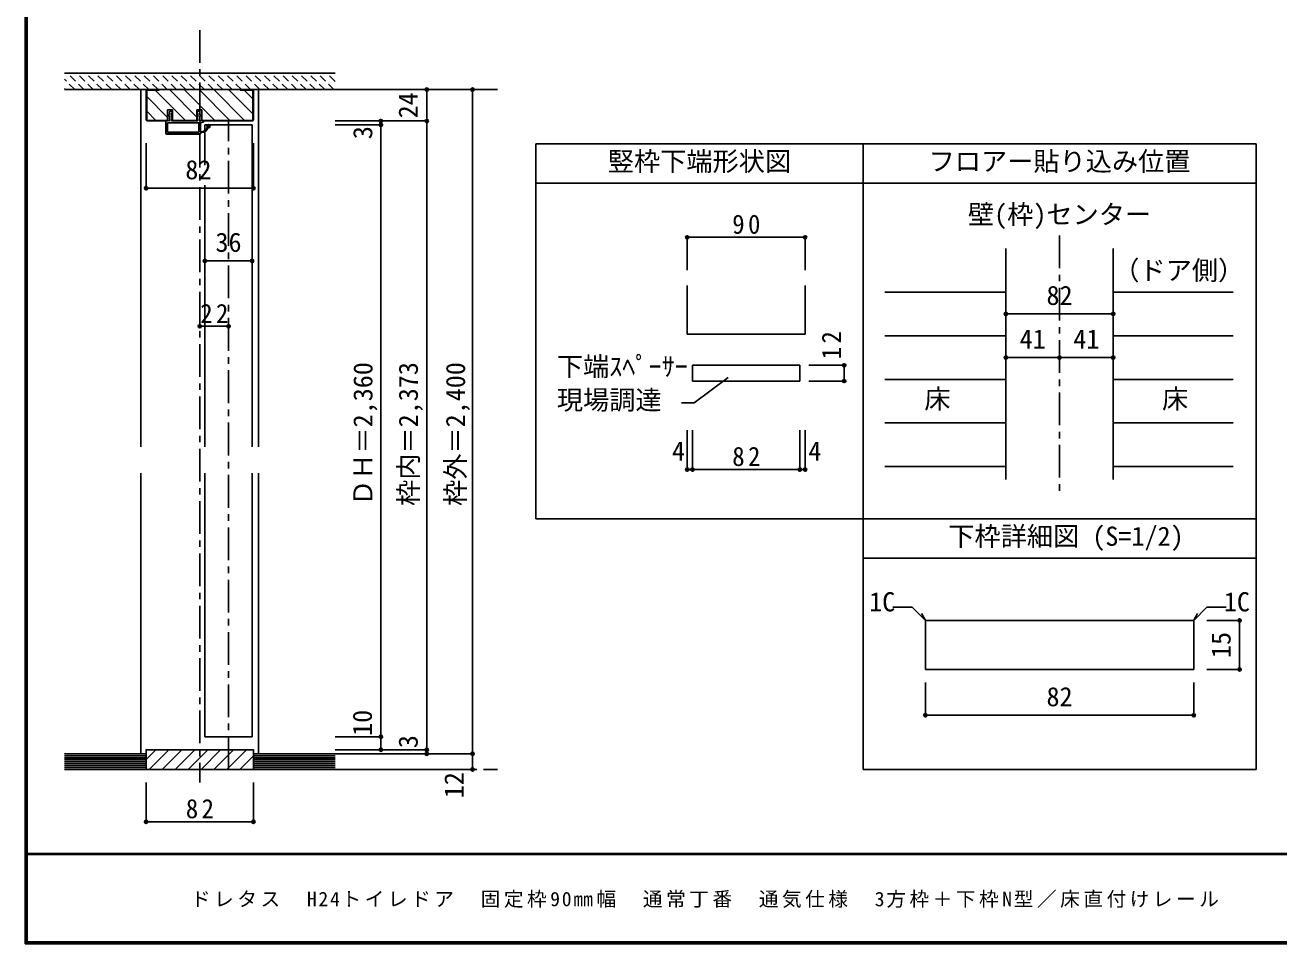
# Model space of a CAD drawing. Units: millimetres at full size, sheet at 1:5, with parts at other scales. Extents: x -973 to 977, y -718 to 696.
# Drawn here: x -973 to -16, y -701 to 1 of the extents above; entities that cross this region are included whole.
import ezdxf
from ezdxf.enums import TextEntityAlignment as Align

# ---------------------------------------------------------------- set-up
doc = ezdxf.new("R2010")
doc.units = ezdxf.units.MM
doc.header["$LTSCALE"] = 5
doc.header["$PDMODE"] = 32
doc.header["$PDSIZE"] = 2.5
doc.linetypes.add('CHAIN1', pattern=[8, 5, -1, 1, -1])
doc.linetypes.add('DASHED1', pattern=[1.8, 1.2, -0.6])
for name, color, linetype in [('0-0_補助線', 7, 'Continuous'), ('0-1_通り芯', 4, 'CHAIN1'), ('0-3_仕上げ', 4, 'Continuous'), ('0-4_枠', 3, 'Continuous'), ('0-A_文字', 7, 'Continuous'), ('0-B_寸法', 4, 'Continuous'), ('1-4_枠', 3, 'Continuous'), ('1-B_寸法', 4, 'Continuous'), ('F-1_枠', 6, 'Continuous'), ('F-A_文字', 7, 'Continuous')]:
    doc.layers.add(name, color=color, linetype=linetype)
doc.styles.add('ＭＳ ゴシック', font='')
doc.styles.get('ＭＳ ゴシック').set_extended_font_data('MS Gothic')

# ---------------------------------------------------------------- blocks, each defined once
blk = doc.blocks.new('2')
at = {"layer": '0-0_補助線'}
for p, q in [((-9.846, -9.622), (-9.846, 15.078)), ((-8.846, 16.078), (0.354, 16.078)), ((-8.846, 15.878), (0.637, 15.878)), ((-8.446, 14.378), (-8.446, -8.922)), ((-8.146, 14.678), (-1.546, 14.678)), ((-1.246, 14.378), (-1.246, -8.922)), ((0.154, 11.653), (2.154, 11.653)), ((0.154, 11.653), (0.154, -8.497)), ((2.154, 10.953), (2.154, 11.653)), ((3.154, 11.653), (2.512, 10.83)), ((3.154, 11.653), (6.154, 11.653)), ((4.154, 13.753), (4.154, 13.053)), ((5.154, 13.053), (4.512, 13.876)), ((7.154, 13.053), (5.154, 13.053)), ((6.154, 10.953), (6.154, 11.653)), ((7.558, 12.258), (6.516, 10.835)), ((-1.546, -9.222), (-8.146, -9.222)), ((0.154, -8.497), (2.154, -8.497)), ((2.154, -7.797), (2.154, -8.497)), ((3.154, -8.497), (2.512, -7.674)), ((3.154, -8.497), (6.154, -8.497)), ((6.154, -7.797), (6.154, -8.497)), ((7.558, -9.101), (6.516, -7.679)), ((-1.48, -10.622), (-8.846, -10.622)), ((-1.189, -10.85), (-0.732, -12.694)), ((0.354, -12.922), (-0.441, -12.922)), ((4.154, -9.897), (0.154, -9.897)), ((0.154, -9.897), (0.154, -10.622)), ((0.154, -10.622), (0.645, -12.548)), ((4.154, -10.597), (4.154, -9.897)), ((5.154, -9.897), (4.512, -10.72)), ((7.154, -9.897), (5.154, -9.897))]:
    blk.add_line(p, q, dxfattribs=at)
for points in [[(-9.646, 15.078), (-9.646, -9.622), (-9.846, -9.622)], [(4.154, 13.053), (0.154, 13.053), (0.649, 15.723)]]:
    blk.add_lwpolyline(points, dxfattribs=at)
for centre, radius, start, end in [((-8.846, 15.078), 1, 90, 180), ((-8.846, 15.078), 0.8, 90, 180), ((-8.146, 14.378), 0.3, 90, 180), ((-1.546, 14.378), 0.3, 0, 90), ((0.354, 15.778), 0.3, 349.49875, 90), ((2.354, 10.953), 0.2, 180, 322.03043), ((4.354, 13.753), 0.2, 37.96957, 180), ((6.354, 10.953), 0.2, 180, 323.78053), ((7.154, 12.553), 0.5, 323.78053, 90), ((-8.146, -8.922), 0.3, 180, 270), ((-1.546, -8.922), 0.3, 270, 0), ((2.354, -7.797), 0.2, 37.96957, 180), ((6.354, -7.797), 0.2, 36.21947, 180), ((7.154, -9.397), 0.5, 270, 36.21947), ((-8.846, -9.622), 1, 180, 270), ((-2.846, -10.72), 6, 179.06153, 259.29815), ((-2.846, -10.72), 5.3, 178.93757, 259.29815), ((-3.896, -16.272), 0.35, 259.29815, 79.29815), ((-1.48, -10.922), 0.3, 13.9282, 90), ((-0.441, -12.622), 0.3, 193.9282, 270), ((0.354, -12.622), 0.3, 270, 14.29438), ((4.354, -10.597), 0.2, 180, 322.03043)]:
    blk.add_arc(centre, radius, start, end, dxfattribs=at)
blk.add_point((-3.896, -16.622), dxfattribs=at)

msp = doc.modelspace()

# ---------------------------------------------------------------- linework, layer by layer
at = {"layer": '0-0_補助線', "color": 3}
msp.add_line((-377.693, -197.826), (-377.693, -234.786), dxfattribs=at)
at = {"layer": '0-0_補助線'}
for p, q in [((-463.693, -258.695), (-463.693, -270.695)), ((-381.693, -258.695), (-463.693, -258.695)), ((-436.538, -267.9), (-462.338, -287.249)), ((-381.693, -258.695), (-381.693, -270.695)), ((-381.693, -270.695), (-463.693, -270.695)), ((-472.183, -287.249), (-462.338, -287.249))]:
    msp.add_line(p, q, dxfattribs=at)
at = {"layer": '0-0_補助線', "color": 4}
for p, q in [((-347.803, -258.695), (-374.885, -258.695)), ((-347.803, -258.695), (-347.803, -270.695)), ((-347.803, -270.695), (-374.885, -270.695))]:
    msp.add_line(p, q, dxfattribs=at)
at = {"layer": '0-0_補助線', "color": 3}
msp.add_lwpolyline([(-467.693, -197.826), (-467.693, -234.786), (-377.693, -234.786)], dxfattribs=at)
at = {"layer": '0-0_補助線'}
for p in [(-347.803, -258.695), (-347.803, -270.695)]:
    msp.add_point(p, dxfattribs=at)
at = {"layer": '0-1_通り芯'}
for p, q in [((-736.619, -48), (-943.333, -48)), ((-183.347, -159.5), (-183.347, -356.007))]:
    msp.add_line(p, q, dxfattribs=at)
at = {"layer": '0-3_仕上げ'}
for p, q in [((-224.347, -202.801), (-316.814, -202.801)), ((-142.347, -202.801), (-50.761, -202.801)), ((-224.347, -236.103), (-316.814, -236.103)), ((-142.347, -236.103), (-50.761, -236.103)), ((-224.347, -269.404), (-316.814, -269.404)), ((-142.347, -269.404), (-50.761, -269.404)), ((-224.347, -302.706), (-316.814, -302.706)), ((-142.347, -302.706), (-50.761, -302.706)), ((-224.347, -336.007), (-316.814, -336.007)), ((-142.347, -336.007), (-50.761, -336.007))]:
    msp.add_line(p, q, dxfattribs=at)
at = {"layer": '0-4_枠', "color": 4}
for p, q in [((-880.976, -48), (-884.976, -48)), ((-798.976, -48), (-794.976, -48))]:
    msp.add_line(p, q, dxfattribs=at)
at = {"layer": '0-4_枠'}
for p, q in [((-798.976, -48), (-880.976, -48)), ((-224.347, -346.007), (-224.347, -169.5)), ((-142.347, -346.007), (-142.347, -169.5))]:
    msp.add_line(p, q, dxfattribs=at)
at = {"layer": '0-A_文字', "color": 3}
for p, q in [((-583.347, -89.5), (-583.347, -376.007)), ((-33.347, -89.5), (-583.347, -89.5)), ((-333.347, -89.5), (-333.347, -567.5)), ((-33.347, -89.5), (-33.347, -567.5)), ((-33.347, -119.5), (-583.347, -119.5)), ((-583.347, -376.007), (-33.347, -376.007)), ((-333.347, -406.007), (-33.347, -406.007)), ((-33.347, -567.5), (-333.347, -567.5))]:
    msp.add_line(p, q, dxfattribs=at)
at = {"layer": '0-B_寸法', "linetype": 'CHAIN1'}
for p, q in [((-839.976, -2.5), (-839.976, -577.5)), ((-612.619, -48), (-943.333, -48)), ((-817.976, -567.5), (-817.976, -72)), ((-943.333, -567.5), (-612.619, -567.5))]:
    msp.add_line(p, q, dxfattribs=at)
at = {"layer": '0-B_寸法', "color": 2}
for p, q in [((-736.619, -35.5), (-943.333, -35.5)), ((-736.619, -48), (-943.333, -48)), ((-880.976, -555.5), (-943.333, -555.5)), ((-880.976, -567.5), (-880.976, -555.5)), ((-798.976, -567.5), (-798.976, -555.5)), ((-798.976, -555.5), (-736.619, -555.5)), ((-880.976, -567.5), (-943.333, -567.5)), ((-798.976, -567.5), (-736.619, -567.5))]:
    msp.add_line(p, q, dxfattribs=at)
at = {"layer": '0-B_寸法', "linetype": 'DASHED1'}
for p, q in [((-928.376, -48), (-940.876, -35.5)), ((-921.305, -48), (-933.805, -35.5)), ((-914.234, -48), (-926.734, -35.5)), ((-907.163, -48), (-919.663, -35.5)), ((-900.092, -48), (-912.592, -35.5)), ((-893.021, -48), (-905.521, -35.5)), ((-885.95, -48), (-898.45, -35.5)), ((-878.879, -48), (-891.379, -35.5)), ((-871.808, -48), (-884.308, -35.5)), ((-864.736, -48), (-877.236, -35.5)), ((-857.665, -48), (-870.165, -35.5)), ((-850.594, -48), (-863.094, -35.5)), ((-843.523, -48), (-856.023, -35.5)), ((-836.452, -48), (-848.952, -35.5)), ((-829.381, -48), (-841.881, -35.5)), ((-822.31, -48), (-834.81, -35.5)), ((-815.239, -48), (-827.739, -35.5)), ((-808.168, -48), (-820.668, -35.5)), ((-801.097, -48), (-813.597, -35.5)), ((-794.026, -48), (-806.526, -35.5)), ((-786.955, -48), (-799.455, -35.5)), ((-779.884, -48), (-792.384, -35.5)), ((-772.813, -48), (-785.313, -35.5)), ((-765.742, -48), (-778.242, -35.5)), ((-758.67, -48), (-771.17, -35.5)), ((-751.599, -48), (-764.099, -35.5)), ((-744.528, -48), (-757.028, -35.5)), ((-737.457, -48), (-749.957, -35.5)), ((-736.619, -41.767), (-742.886, -35.5)), ((-935.447, -48), (-943.333, -40.114)), ((-942.518, -48), (-943.333, -47.185))]:
    msp.add_line(p, q, dxfattribs=at)
at = {"layer": '0-B_寸法'}
for p, q in [((-880.976, -48), (-884.976, -48)), ((-884.976, -48), (-884.976, -321)), ((-884.976, -48), (-880.976, -48)), ((-884.976, -48), (-880.976, -48)), ((-880.476, -53.284), (-864.476, -69.284)), ((-873.947, -48.5), (-850.947, -71.5)), ((-863.133, -48), (-842.176, -68.957)), ((-851.819, -48), (-828.319, -71.5)), ((-840.505, -48), (-817.005, -71.5)), ((-829.192, -48), (-805.692, -71.5)), ((-817.878, -48), (-799.476, -66.402)), ((-806.064, -48.5), (-799.476, -55.088)), ((-798.976, -48), (-794.976, -48)), ((-794.976, -48), (-798.976, -48)), ((-794.976, -48), (-798.976, -48)), ((-794.976, -48), (-794.976, -321)), ((-631.619, -48), (-736.619, -48)), ((-666.619, -48), (-666.619, -555.5)), ((-631.619, -48), (-631.619, -567.5)), ((-880.476, -64.598), (-873.574, -71.5)), ((-666.619, -72), (-736.619, -72)), ((-701.619, -75), (-736.619, -75)), ((-701.619, -72), (-701.619, -552.5)), ((-880.976, -123.422), (-880.976, -88.9)), ((-798.976, -123.422), (-798.976, -88.9)), ((-880.976, -123.422), (-798.976, -123.422)), ((-467.693, -160.894), (-377.693, -160.894)), ((-467.693, -160.894), (-467.693, -185.894)), ((-377.693, -160.894), (-377.693, -185.894)), ((-835.976, -178.882), (-799.976, -178.882)), ((-224.347, -219.452), (-142.347, -219.452)), ((-817.976, -228.882), (-839.976, -228.882)), ((-224.347, -252.753), (-142.347, -252.753)), ((-467.693, -338.343), (-467.693, -308.335)), ((-463.693, -338.343), (-463.693, -308.335)), ((-381.693, -338.343), (-381.693, -308.335)), ((-377.693, -338.343), (-377.693, -308.335)), ((-884.976, -341), (-884.976, -555.5)), ((-794.976, -341), (-794.976, -555.5)), ((-467.693, -338.343), (-463.693, -338.343)), ((-463.693, -338.343), (-381.693, -338.343)), ((-381.693, -338.343), (-377.693, -338.343)), ((-701.619, -542.5), (-736.619, -542.5)), ((-880.976, -559.992), (-873.484, -552.5)), ((-878.584, -567.5), (-863.584, -552.5)), ((-868.685, -567.5), (-853.685, -552.5)), ((-858.785, -567.5), (-843.785, -552.5)), ((-848.886, -567.5), (-833.886, -552.5)), ((-838.986, -567.5), (-823.986, -552.5)), ((-829.087, -567.5), (-814.087, -552.5)), ((-819.187, -567.5), (-804.187, -552.5)), ((-666.619, -552.5), (-736.619, -552.5)), ((-809.288, -567.5), (-798.976, -557.188)), ((-631.619, -555.5), (-736.619, -555.5)), ((-799.388, -567.5), (-798.976, -567.088)), ((-631.619, -567.5), (-736.619, -567.5)), ((-880.976, -607.5), (-880.976, -577.5)), ((-798.976, -607.5), (-798.976, -577.5)), ((-880.976, -607.5), (-798.976, -607.5))]:
    msp.add_line(p, q, dxfattribs=at)
at = {"layer": '0-B_寸法', "color": 3}
for p, q in [((-798.976, -48), (-880.976, -48)), ((-798.976, -48), (-880.976, -48)), ((-798.976, -48), (-880.976, -48)), ((-880.476, -71.086), (-880.476, -48.5)), ((-870.976, -48.5), (-880.476, -48.5)), ((-870.976, -48.5), (-870.976, -48)), ((-808.976, -48.5), (-808.976, -48)), ((-808.976, -48.5), (-799.476, -48.5)), ((-799.476, -71.086), (-799.476, -48.5)), ((-864.476, -63.5), (-860.776, -63.5)), ((-864.476, -72), (-864.476, -63.5)), ((-860.776, -72), (-860.776, -63.5)), ((-842.176, -72), (-842.176, -63.5)), ((-880.062, -71.5), (-880.476, -71.086)), ((-880.269, -72), (-864.476, -72)), ((-880.062, -71.5), (-864.476, -71.5)), ((-860.776, -71.5), (-842.176, -71.5)), ((-860.776, -72), (-842.176, -72)), ((-799.89, -71.5), (-838.476, -71.5)), ((-799.683, -72), (-838.476, -72)), ((-799.89, -71.5), (-799.476, -71.086))]:
    msp.add_line(p, q, dxfattribs=at)
at = {"layer": '0-B_寸法', "color": 6}
for p, q in [((-835.976, -75), (-835.976, -105.69)), ((-835.976, -75), (-799.976, -75)), ((-799.976, -75), (-799.976, -321)), ((-835.976, -120.922), (-835.976, -321)), ((-835.976, -341), (-835.976, -542.5)), ((-799.976, -341), (-799.976, -542.5)), ((-799.976, -542.5), (-835.976, -542.5))]:
    msp.add_line(p, q, dxfattribs=at)
at = {"layer": '0-B_寸法', "color": 7}
for p, q in [((-880.976, -557), (-943.333, -557)), ((-880.976, -558.5), (-943.333, -558.5)), ((-880.976, -560), (-943.333, -560)), ((-880.976, -561.5), (-943.333, -561.5)), ((-880.976, -563), (-943.333, -563)), ((-880.976, -564.5), (-943.333, -564.5)), ((-798.976, -557), (-736.619, -557)), ((-798.976, -558.5), (-736.619, -558.5)), ((-798.976, -560), (-736.619, -560)), ((-798.976, -561.5), (-736.619, -561.5)), ((-798.976, -563), (-736.619, -563)), ((-798.976, -564.5), (-736.619, -564.5)), ((-880.976, -566), (-943.333, -566)), ((-798.976, -566), (-736.619, -566))]:
    msp.add_line(p, q, dxfattribs=at)
at = {"layer": '0-B_寸法', "color": 3}
for points in [[(-880.269, -72), (-880.976, -71.293), (-880.976, -48)], [(-799.683, -72), (-798.976, -71.293), (-798.976, -48)], [(-842.176, -63.5), (-838.476, -63.5), (-838.476, -72)]]:
    msp.add_lwpolyline(points, dxfattribs=at)
msp.add_lwpolyline([(-880.976, -567.5), (-798.976, -567.5), (-798.976, -552.5), (-880.976, -552.5)], close=True, dxfattribs=at)
at = {"layer": '0-B_寸法', "color": 7}
for p in [(-666.619, -48), (-631.619, -48), (-701.619, -72), (-701.619, -75), (-666.619, -72), (-880.976, -123.422), (-798.976, -123.422), (-467.693, -160.894), (-377.693, -160.894), (-835.976, -178.882), (-799.976, -178.882), (-224.347, -219.452), (-142.347, -219.452), (-839.976, -228.882), (-817.976, -228.882), (-224.347, -252.753), (-183.347, -252.753), (-142.347, -252.753), (-467.693, -338.343), (-463.693, -338.343), (-381.693, -338.343), (-377.693, -338.343), (-701.619, -542.5), (-701.619, -552.5), (-666.619, -552.5), (-666.619, -555.5), (-631.619, -555.5), (-631.619, -567.5), (-880.976, -607.5), (-798.976, -607.5)]:
    msp.add_point(p, dxfattribs=at)
at = {"layer": '1-4_枠'}
for p, q in [((-285.14, -453.601), (-285.847, -454.308)), ((-285.847, -454.308), (-285.847, -491.101)), ((-81.554, -453.601), (-285.14, -453.601)), ((-81.554, -453.601), (-80.847, -454.308)), ((-80.847, -454.308), (-80.847, -491.101)), ((-285.847, -491.101), (-80.847, -491.101))]:
    msp.add_line(p, q, dxfattribs=at)
at = {"layer": '1-B_寸法'}
for p, q in [((-310.653, -443.601), (-295.847, -443.601)), ((-285.493, -453.955), (-295.847, -443.601)), ((-285.493, -453.955), (-288.765, -448.287)), ((-81.201, -453.955), (-70.847, -443.601)), ((-81.201, -453.955), (-77.929, -448.287)), ((-56.041, -443.601), (-70.847, -443.601)), ((-45.847, -453.601), (-70.847, -453.601)), ((-45.847, -453.601), (-45.847, -491.101)), ((-45.847, -491.101), (-70.847, -491.101)), ((-285.847, -526.101), (-285.847, -501.101)), ((-80.847, -526.101), (-80.847, -501.101)), ((-285.847, -526.101), (-80.847, -526.101))]:
    msp.add_line(p, q, dxfattribs=at)
at = {"layer": '1-B_寸法', "color": 7}
for p in [(-45.847, -453.601), (-45.847, -491.101), (-285.847, -526.101), (-80.847, -526.101)]:
    msp.add_point(p, dxfattribs=at)
at = {"layer": 'F-1_枠'}
for p, q in [((-973.347, 695.833), (-973.347, -700.833)), ((-972.514, 695.833), (-972.514, -700.833)), ((-971.68, 695.833), (-971.68, -700.833)), ((976.653, -631.667), (-973.347, -631.667)), ((976.653, -632.5), (-973.347, -632.5)), ((976.653, -699.167), (-973.347, -699.167)), ((976.653, -700), (-973.347, -700)), ((976.653, -700.833), (-973.347, -700.833))]:
    msp.add_line(p, q, dxfattribs=at)

# ---------------------------------------------------------------- block references
at = {"layer": '0-B_寸法', "rotation": 90}
msp.add_blockref('2', (-849.898, -72.154), dxfattribs=at)

# ---------------------------------------------------------------- texts
at = {"layer": '0-0_補助線', "style": 'ＭＳ ゴシック'}
for s, p in [('下端ｽﾍﾟｰｻｰ', (-567.274, -271.298)), ('現場調達', (-567.274, -296.893))]:
    msp.add_text(s, height=14.66, dxfattribs=at).set_placement(p, align=Align.BOTTOM_LEFT)
at = {"layer": '0-0_補助線', "insert": (-350.303, -254.122), "char_height": 14.66, "attachment_point": 7, "rotation": 90, "style": 'ＭＳ ゴシック'}
msp.add_mtext('\\T1.27;\\W0.95;12', dxfattribs=at)
at = {"layer": '0-A_文字', "style": 'ＭＳ ゴシック'}
for s, p in [('竪枠下端形状図', (-528.347, -114.5)), ('フロアー貼り込み位置', (-283.347, -114.5)), ('壁(枠)センター', (-253.347, -155.091)), ('（ドア側）', (-142.332, -197.835)), ('床', (-286.629, -296.055)), ('床', (-105.103, -296.055)), ('下枠詳細図 (S=1/2)', (-268.347, -401.007))]:
    msp.add_text(s, height=14.66, dxfattribs=at).set_placement(p, align=Align.BOTTOM_LEFT)
at = {"layer": '0-B_寸法', "color": 7, "style": 'ＭＳ ゴシック'}
for s, p in [('24', (-669.119, -70)), ('3', (-703.782, -85.885)), ('ＤＨ＝2,360', (-703.656, -366.107)), ('枠内＝2,373', (-668.976, -366.107)), ('枠外＝2,400', (-632.962, -366.107)), ('10', (-704.119, -541.875)), ('3', (-669.119, -551.25)), ('12', (-634.119, -589.512))]:
    msp.add_text(s, height=14.66, rotation=90, dxfattribs=at).set_placement(p, align=Align.BOTTOM_LEFT)
for s, p in [('82', (-850.976, -120.922)), ('36', (-827.976, -176.382)), ('82', (-193.347, -216.952)), ('41', (-213.847, -250.253)), ('41', (-172.847, -250.253)), ('4', (-479.332, -335.843)), ('4', (-375.209, -335.843))]:
    msp.add_text(s, height=14.66, dxfattribs=at).set_placement(p, align=Align.BOTTOM_LEFT)
at = {"layer": '0-B_寸法', "color": 7, "char_height": 14.66, "attachment_point": 7, "style": 'ＭＳ ゴシック'}
for s, insert in [('\\T1.27;\\W0.95;90', (-433.318, -158.394)), ('\\T1.27;\\W0.95;22', (-839.601, -226.382)), ('\\T1.27;\\W0.95;82', (-433.318, -335.843)), ('\\T1.27;\\W0.95;82', (-850.601, -605))]:
    msp.add_mtext(s, dxfattribs=dict(at, insert=insert))
at = {"layer": '1-B_寸法', "color": 7, "style": 'ＭＳ ゴシック'}
for s, p in [('1C', (-328.778, -451.101)), ('1C', (-57.916, -451.101)), ('82', (-193.347, -523.601))]:
    msp.add_text(s, height=14.66, dxfattribs=at).set_placement(p, align=Align.BOTTOM_LEFT)
msp.add_text('15', height=14.66, rotation=90, dxfattribs=at).set_placement((-48.347, -482.351), align=Align.BOTTOM_LEFT)
at = {"layer": 'F-A_文字', "insert": (-846.68, -673.333), "char_height": 11, "attachment_point": 7, "style": 'ＭＳ ゴシック'}
msp.add_mtext('\\T1.18;ドレタス\u3000H24トイレドア\u3000固定枠90㎜幅\u3000通常丁番\u3000通気仕様\u30003方枠＋下枠N型／床直付けレール', dxfattribs=at)

doc.saveas('drawing.dxf')
